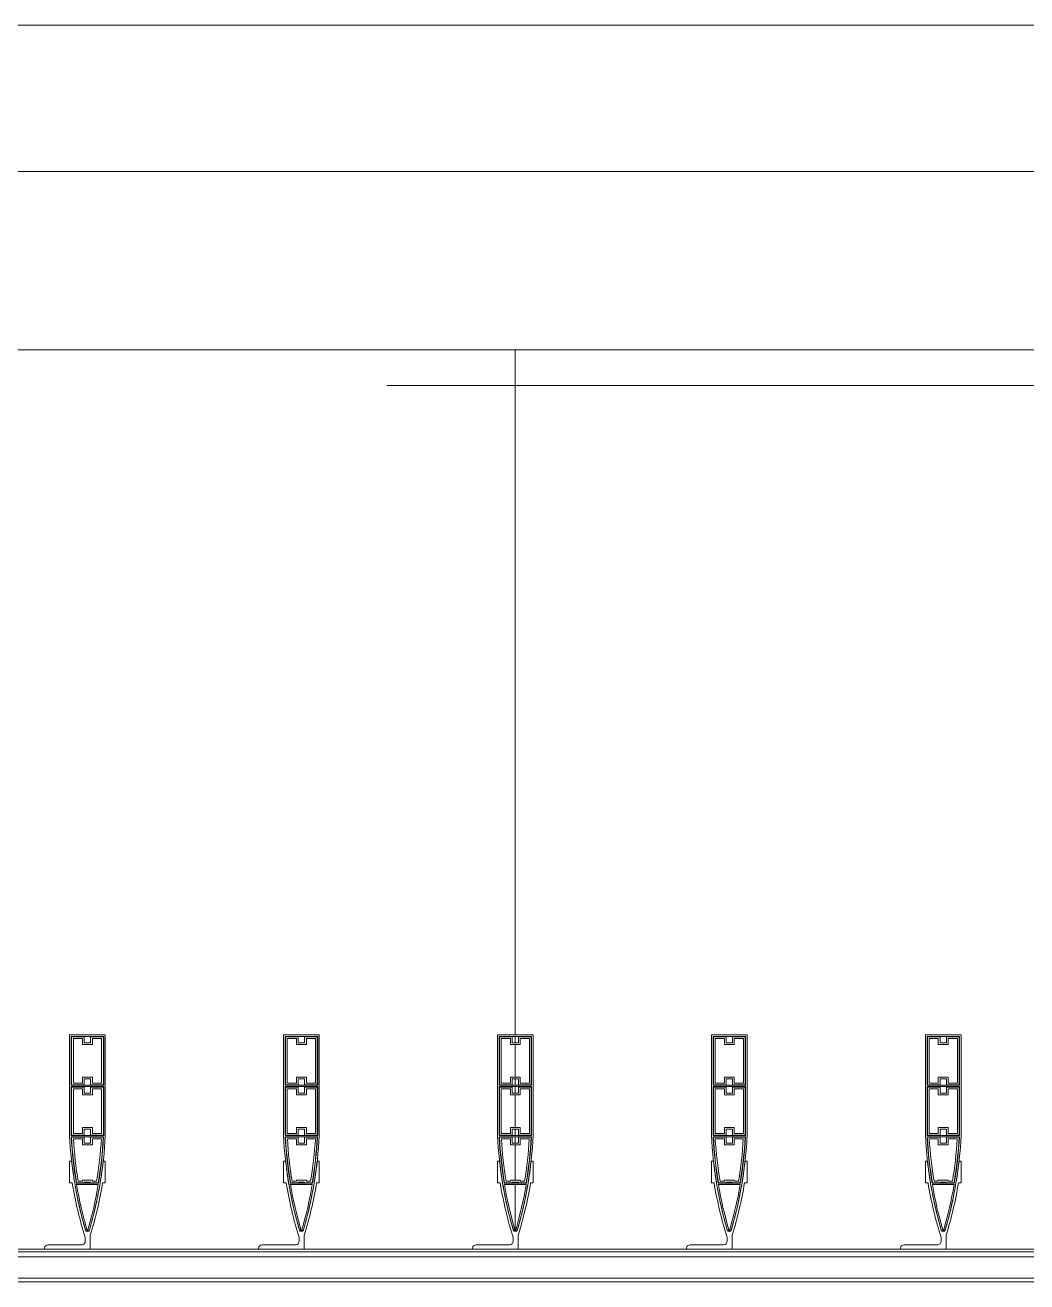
# Model space of a CAD drawing. Header units: millimetres. Extents: x 48966 to 155647, y -43515 to 26217.
# Drawn here: x 78544 to 79949, y 24161 to 25922 of the extents above; entities that cross this region are included whole.
import ezdxf

# ---------------------------------------------------------------- set-up
doc = ezdxf.new("R2010")
doc.units = ezdxf.units.MM
doc.linetypes.add('Осевые', pattern=[6350, 1270, -952.5, 3175, -952.5])
for name, color, linetype, lineweight in [('Обобщенные модели', 7, 'Continuous', 9), ('Обобщенные модели-1', 7, 'Continuous', 18), ('Оси-2', 7, 'Осевые', 9), ('Перекрытия', 7, 'Continuous', 9), ('Стены', 7, 'Continuous', 9)]:
    doc.layers.add(name, color=color, linetype=linetype, lineweight=lineweight)

# ---------------------------------------------------------------- blocks, each defined once
blk = doc.blocks.new('Обвязочная балка 1 - Обвязочная балка 1-1451838-План 5-го этажа на отм_ _12_600')
at = {"layer": 'Обобщенные модели'}
for p, q in [((116781.7, 24196.1), (60831.6, 24196.1)), ((60831.6, 24166.3), (116781.7, 24166.3))]:
    blk.add_line(p, q, dxfattribs=at)
at = {"layer": 'Обобщенные модели-1'}
for p, q in [((116781.7, 24207.1), (60831.6, 24207.1)), ((60831.6, 24203.1), (116781.7, 24203.1)), ((116781.7, 24161.1), (60831.6, 24161.1))]:
    blk.add_line(p, q, dxfattribs=at)
blk = doc.blocks.new('Профиль ламели48 - Профиль ламели-1464729-План 5-го этажа на отм_ _12_600')
at = {"layer": 'Обобщенные модели-1'}
for p, q in [((76306.9, 24507.1), (76306.9, 24366.2)), ((76356.9, 24507.1), (76306.9, 24507.1)), ((76309.1, 24436.5), (76309.1, 24504.9)), ((76309.1, 24504.9), (76354.7, 24504.9)), ((76327.4, 24504.4), (76309.6, 24504.4)), ((76309.6, 24504.4), (76309.6, 24437)), ((76312.1, 24439.5), (76312.1, 24501.9)), ((76312.1, 24501.9), (76324.9, 24501.9)), ((76324.9, 24501.9), (76324.9, 24493.5)), ((76327.4, 24496), (76327.4, 24504.4)), ((76354.2, 24504.4), (76336.3, 24504.4)), ((76336.3, 24504.4), (76336.3, 24496)), ((76338.8, 24493.5), (76338.8, 24501.9)), ((76338.8, 24501.9), (76351.7, 24501.9)), ((76351.7, 24501.9), (76351.7, 24439.5)), ((76354.2, 24437), (76354.2, 24504.4)), ((76354.7, 24504.9), (76354.7, 24436.5)), ((76356.9, 24366.2), (76356.9, 24507.1)), ((76324.9, 24493.5), (76338.8, 24493.5)), ((76336.3, 24496), (76327.4, 24496)), ((76338.8, 24447.9), (76324.9, 24447.9)), ((76324.9, 24447.9), (76324.9, 24439.5)), ((76327.4, 24437), (76327.4, 24445.4)), ((76327.4, 24445.4), (76336.3, 24445.4)), ((76336.3, 24445.4), (76336.3, 24437)), ((76338.8, 24439.5), (76338.8, 24447.9)), ((76354.7, 24436.5), (76309.1, 24436.5)), ((76309.1, 24434.6), (76354.7, 24434.6)), ((76309.1, 24366.2), (76309.1, 24434.6)), ((76309.6, 24437), (76327.4, 24437)), ((76327.4, 24434.1), (76309.6, 24434.1)), ((76309.6, 24434.1), (76309.6, 24366.7)), ((76324.9, 24439.5), (76312.1, 24439.5)), ((76312.1, 24369.2), (76312.1, 24431.6)), ((76312.1, 24431.6), (76324.9, 24431.6)), ((76324.9, 24431.6), (76324.9, 24423.2)), ((76327.4, 24425.7), (76327.4, 24434.1)), ((76336.3, 24437), (76354.2, 24437)), ((76354.2, 24434.1), (76336.3, 24434.1)), ((76336.3, 24434.1), (76336.3, 24425.7)), ((76351.7, 24439.5), (76338.8, 24439.5)), ((76338.8, 24423.2), (76338.8, 24431.6)), ((76338.8, 24431.6), (76351.7, 24431.6)), ((76351.7, 24431.6), (76351.7, 24369.2)), ((76354.2, 24366.7), (76354.2, 24434.1)), ((76354.7, 24434.6), (76354.7, 24366.2)), ((76324.9, 24423.2), (76338.8, 24423.2)), ((76336.3, 24425.7), (76327.4, 24425.7)), ((76338.8, 24377.6), (76324.9, 24377.6)), ((76324.9, 24377.6), (76324.9, 24369.2)), ((76327.4, 24366.7), (76327.4, 24375.1)), ((76327.4, 24375.1), (76336.3, 24375.1)), ((76336.3, 24375.1), (76336.3, 24366.7)), ((76338.8, 24369.2), (76338.8, 24377.6)), ((76354.7, 24366.2), (76309.1, 24366.2)), ((76309.1, 24364.3), (76354.6, 24364.3)), ((76309.6, 24366.7), (76327.4, 24366.7)), ((76327.4, 24363.8), (76309.6, 24363.8)), ((76324.9, 24369.2), (76312.1, 24369.2)), ((76312.2, 24361.3), (76324.9, 24361.3)), ((76324.9, 24361.3), (76324.9, 24352.9)), ((76327.4, 24355.4), (76327.4, 24363.8)), ((76336.3, 24366.7), (76354.2, 24366.7)), ((76354.2, 24363.8), (76336.3, 24363.8)), ((76336.3, 24363.8), (76336.3, 24355.4)), ((76351.7, 24369.2), (76338.8, 24369.2)), ((76338.8, 24352.9), (76338.8, 24361.3)), ((76338.8, 24361.3), (76351.5, 24361.3)), ((76324.9, 24352.9), (76338.8, 24352.9)), ((76336.3, 24355.4), (76327.4, 24355.4)), ((76309.8, 24330.1), (76306.9, 24330.1)), ((76306.9, 24330.1), (76306.9, 24299.7)), ((76356.8, 24330.1), (76353.9, 24330.1)), ((76356.8, 24299.7), (76356.8, 24330.1)), ((76338.8, 24303.5), (76324.9, 24303.5)), ((76324.9, 24303.5), (76324.9, 24302.2)), ((76338.8, 24302.2), (76338.8, 24303.5)), ((76306.9, 24299.7), (76310.5, 24299.7)), ((76347.4, 24299.2), (76316.3, 24299.2)), ((76316.6, 24297.3), (76347.1, 24297.3)), ((76316.8, 24299.7), (76327.4, 24299.7)), ((76324.9, 24302.2), (76318.9, 24302.2)), ((76327.4, 24299.7), (76327.4, 24301)), ((76327.4, 24301), (76336.3, 24301)), ((76336.3, 24301), (76336.3, 24299.7)), ((76336.3, 24299.7), (76346.9, 24299.7)), ((76344.8, 24302.2), (76338.8, 24302.2)), ((76353.2, 24299.7), (76356.8, 24299.7)), ((76328.9, 24223), (76328.9, 24218.1)), ((76335.9, 24207.1), (76335.9, 24226.3)), ((76271.9, 24208.1), (76271.9, 24207.1)), ((76271.9, 24207.1), (76335.9, 24207.1)), ((76323.9, 24213.1), (76276.9, 24213.1))]:
    blk.add_line(p, q, dxfattribs=at)
for centre, radius, start, end in [((76880.6, 24394.6), 574.5, 182.8338, 196.2258), ((76880.7, 24394.3), 572.3, 183.0109, 189.5715), ((76880.4, 24395.9), 571.8, 183.2193, 189.6867), ((76880.5, 24395.6), 569.3, 183.4571, 189.4457), ((75783.1, 24394.6), 574.5, 343.7742, 357.1662), ((75783.2, 24395.6), 569.3, 350.5543, 356.5429), ((75783.3, 24395.9), 571.8, 350.3133, 356.7807), ((75783, 24394.3), 572.3, 350.4285, 356.9891), ((76880.6, 24394.6), 574.5, 186.4465, 196.2576), ((75783.1, 24394.6), 574.5, 343.7424, 353.5535), ((76877.1, 24394.6), 574.5, 189.5084, 197.3712), ((76849, 24386.8), 539.8, 189.5428, 196.4344), ((75814.7, 24386.8), 539.8, 343.5656, 350.4572), ((75786.6, 24394.6), 574.5, 342.9661, 350.4916), ((76331.9, 24235.1), 3, 200, 340), ((76331.9, 24234.5), 2.84, 196.2576, 343.7424), ((76331.9, 24234.2), 0.645, 196.4344, 343.5656), ((76323.9, 24218.1), 5, 270, 0), ((76276.9, 24208.1), 5, 90, 180)]:
    blk.add_arc(centre, radius, start, end, dxfattribs=at)
blk = doc.blocks.new('Профиль ламели49 - Профиль ламели-1464994-План 5-го этажа на отм_ _12_600')
at = {"layer": 'Обобщенные модели-1'}
for p, q in [((76606.9, 24507.1), (76606.9, 24366.2)), ((76656.9, 24507.1), (76606.9, 24507.1)), ((76609.1, 24436.5), (76609.1, 24504.9)), ((76609.1, 24504.9), (76654.7, 24504.9)), ((76627.4, 24504.4), (76609.6, 24504.4)), ((76609.6, 24504.4), (76609.6, 24437)), ((76612.1, 24439.5), (76612.1, 24501.9)), ((76612.1, 24501.9), (76624.9, 24501.9)), ((76624.9, 24501.9), (76624.9, 24493.5)), ((76627.4, 24496), (76627.4, 24504.4)), ((76654.2, 24504.4), (76636.3, 24504.4)), ((76636.3, 24504.4), (76636.3, 24496)), ((76638.8, 24493.5), (76638.8, 24501.9)), ((76638.8, 24501.9), (76651.7, 24501.9)), ((76651.7, 24501.9), (76651.7, 24439.5)), ((76654.2, 24437), (76654.2, 24504.4)), ((76654.7, 24504.9), (76654.7, 24436.5)), ((76656.9, 24366.2), (76656.9, 24507.1)), ((76624.9, 24493.5), (76638.8, 24493.5)), ((76636.3, 24496), (76627.4, 24496)), ((76638.8, 24447.9), (76624.9, 24447.9)), ((76624.9, 24447.9), (76624.9, 24439.5)), ((76627.4, 24437), (76627.4, 24445.4)), ((76627.4, 24445.4), (76636.3, 24445.4)), ((76636.3, 24445.4), (76636.3, 24437)), ((76638.8, 24439.5), (76638.8, 24447.9)), ((76654.7, 24436.5), (76609.1, 24436.5)), ((76609.1, 24434.6), (76654.7, 24434.6)), ((76609.1, 24366.2), (76609.1, 24434.6)), ((76609.6, 24437), (76627.4, 24437)), ((76627.4, 24434.1), (76609.6, 24434.1)), ((76609.6, 24434.1), (76609.6, 24366.7)), ((76624.9, 24439.5), (76612.1, 24439.5)), ((76612.1, 24369.2), (76612.1, 24431.6)), ((76612.1, 24431.6), (76624.9, 24431.6)), ((76624.9, 24431.6), (76624.9, 24423.2)), ((76627.4, 24425.7), (76627.4, 24434.1)), ((76636.3, 24437), (76654.2, 24437)), ((76654.2, 24434.1), (76636.3, 24434.1)), ((76636.3, 24434.1), (76636.3, 24425.7)), ((76651.7, 24439.5), (76638.8, 24439.5)), ((76638.8, 24423.2), (76638.8, 24431.6)), ((76638.8, 24431.6), (76651.7, 24431.6)), ((76651.7, 24431.6), (76651.7, 24369.2)), ((76654.2, 24366.7), (76654.2, 24434.1)), ((76654.7, 24434.6), (76654.7, 24366.2)), ((76624.9, 24423.2), (76638.8, 24423.2)), ((76636.3, 24425.7), (76627.4, 24425.7)), ((76638.8, 24377.6), (76624.9, 24377.6)), ((76624.9, 24377.6), (76624.9, 24369.2)), ((76627.4, 24366.7), (76627.4, 24375.1)), ((76627.4, 24375.1), (76636.3, 24375.1)), ((76636.3, 24375.1), (76636.3, 24366.7)), ((76638.8, 24369.2), (76638.8, 24377.6)), ((76654.7, 24366.2), (76609.1, 24366.2)), ((76609.1, 24364.3), (76654.6, 24364.3)), ((76609.6, 24366.7), (76627.4, 24366.7)), ((76627.4, 24363.8), (76609.6, 24363.8)), ((76624.9, 24369.2), (76612.1, 24369.2)), ((76612.2, 24361.3), (76624.9, 24361.3)), ((76624.9, 24361.3), (76624.9, 24352.9)), ((76627.4, 24355.4), (76627.4, 24363.8)), ((76636.3, 24366.7), (76654.2, 24366.7)), ((76654.2, 24363.8), (76636.3, 24363.8)), ((76636.3, 24363.8), (76636.3, 24355.4)), ((76651.7, 24369.2), (76638.8, 24369.2)), ((76638.8, 24352.9), (76638.8, 24361.3)), ((76638.8, 24361.3), (76651.5, 24361.3)), ((76624.9, 24352.9), (76638.8, 24352.9)), ((76636.3, 24355.4), (76627.4, 24355.4)), ((76609.8, 24330.1), (76606.9, 24330.1)), ((76606.9, 24330.1), (76606.9, 24299.7)), ((76656.8, 24330.1), (76653.9, 24330.1)), ((76656.8, 24299.7), (76656.8, 24330.1)), ((76638.8, 24303.5), (76624.9, 24303.5)), ((76624.9, 24303.5), (76624.9, 24302.2)), ((76638.8, 24302.2), (76638.8, 24303.5)), ((76606.9, 24299.7), (76610.5, 24299.7)), ((76647.4, 24299.2), (76616.3, 24299.2)), ((76616.6, 24297.3), (76647.1, 24297.3)), ((76616.8, 24299.7), (76627.4, 24299.7)), ((76624.9, 24302.2), (76618.9, 24302.2)), ((76627.4, 24299.7), (76627.4, 24301)), ((76627.4, 24301), (76636.3, 24301)), ((76636.3, 24301), (76636.3, 24299.7)), ((76636.3, 24299.7), (76646.9, 24299.7)), ((76644.8, 24302.2), (76638.8, 24302.2)), ((76653.2, 24299.7), (76656.8, 24299.7)), ((76628.9, 24223), (76628.9, 24218.1)), ((76635.9, 24207.1), (76635.9, 24226.3)), ((76571.9, 24208.1), (76571.9, 24207.1)), ((76571.9, 24207.1), (76635.9, 24207.1)), ((76623.9, 24213.1), (76576.9, 24213.1))]:
    blk.add_line(p, q, dxfattribs=at)
for centre, radius, start, end in [((77180.6, 24394.6), 574.5, 182.8338, 196.2258), ((77180.7, 24394.3), 572.3, 183.0109, 189.5715), ((77180.4, 24395.9), 571.8, 183.2193, 189.6867), ((77180.5, 24395.6), 569.3, 183.4571, 189.4457), ((76083.1, 24394.6), 574.5, 343.7742, 357.1662), ((76083.2, 24395.6), 569.3, 350.5543, 356.5429), ((76083.3, 24395.9), 571.8, 350.3133, 356.7807), ((76083, 24394.3), 572.3, 350.4285, 356.9891), ((77180.6, 24394.6), 574.5, 186.4465, 196.2576), ((76083.1, 24394.6), 574.5, 343.7424, 353.5535), ((77177.1, 24394.6), 574.5, 189.5084, 197.3712), ((77149, 24386.8), 539.8, 189.5428, 196.4344), ((76114.7, 24386.8), 539.8, 343.5656, 350.4572), ((76086.6, 24394.6), 574.5, 342.9661, 350.4916), ((76631.9, 24235.1), 3, 200, 340), ((76631.9, 24234.5), 2.84, 196.2576, 343.7424), ((76631.9, 24234.2), 0.645, 196.4344, 343.5656), ((76623.9, 24218.1), 5, 270, 0), ((76576.9, 24208.1), 5, 90, 180)]:
    blk.add_arc(centre, radius, start, end, dxfattribs=at)
blk = doc.blocks.new('Профиль ламели50 - Профиль ламели-1465259-План 5-го этажа на отм_ _12_600')
at = {"layer": 'Обобщенные модели-1'}
for p, q in [((76906.9, 24507.1), (76906.9, 24366.2)), ((76956.9, 24507.1), (76906.9, 24507.1)), ((76909.1, 24436.5), (76909.1, 24504.9)), ((76909.1, 24504.9), (76954.7, 24504.9)), ((76927.4, 24504.4), (76909.6, 24504.4)), ((76909.6, 24504.4), (76909.6, 24437)), ((76912.1, 24439.5), (76912.1, 24501.9)), ((76912.1, 24501.9), (76924.9, 24501.9)), ((76924.9, 24501.9), (76924.9, 24493.5)), ((76927.4, 24496), (76927.4, 24504.4)), ((76954.2, 24504.4), (76936.3, 24504.4)), ((76936.3, 24504.4), (76936.3, 24496)), ((76938.8, 24493.5), (76938.8, 24501.9)), ((76938.8, 24501.9), (76951.7, 24501.9)), ((76951.7, 24501.9), (76951.7, 24439.5)), ((76954.2, 24437), (76954.2, 24504.4)), ((76954.7, 24504.9), (76954.7, 24436.5)), ((76956.9, 24366.2), (76956.9, 24507.1)), ((76924.9, 24493.5), (76938.8, 24493.5)), ((76936.3, 24496), (76927.4, 24496)), ((76938.8, 24447.9), (76924.9, 24447.9)), ((76924.9, 24447.9), (76924.9, 24439.5)), ((76927.4, 24437), (76927.4, 24445.4)), ((76927.4, 24445.4), (76936.3, 24445.4)), ((76936.3, 24445.4), (76936.3, 24437)), ((76938.8, 24439.5), (76938.8, 24447.9)), ((76954.7, 24436.5), (76909.1, 24436.5)), ((76909.1, 24434.6), (76954.7, 24434.6)), ((76909.1, 24366.2), (76909.1, 24434.6)), ((76909.6, 24437), (76927.4, 24437)), ((76927.4, 24434.1), (76909.6, 24434.1)), ((76909.6, 24434.1), (76909.6, 24366.7)), ((76924.9, 24439.5), (76912.1, 24439.5)), ((76912.1, 24369.2), (76912.1, 24431.6)), ((76912.1, 24431.6), (76924.9, 24431.6)), ((76924.9, 24431.6), (76924.9, 24423.2)), ((76927.4, 24425.7), (76927.4, 24434.1)), ((76936.3, 24437), (76954.2, 24437)), ((76954.2, 24434.1), (76936.3, 24434.1)), ((76936.3, 24434.1), (76936.3, 24425.7)), ((76951.7, 24439.5), (76938.8, 24439.5)), ((76938.8, 24423.2), (76938.8, 24431.6)), ((76938.8, 24431.6), (76951.7, 24431.6)), ((76951.7, 24431.6), (76951.7, 24369.2)), ((76954.2, 24366.7), (76954.2, 24434.1)), ((76954.7, 24434.6), (76954.7, 24366.2)), ((76924.9, 24423.2), (76938.8, 24423.2)), ((76936.3, 24425.7), (76927.4, 24425.7)), ((76938.8, 24377.6), (76924.9, 24377.6)), ((76924.9, 24377.6), (76924.9, 24369.2)), ((76927.4, 24366.7), (76927.4, 24375.1)), ((76927.4, 24375.1), (76936.3, 24375.1)), ((76936.3, 24375.1), (76936.3, 24366.7)), ((76938.8, 24369.2), (76938.8, 24377.6)), ((76954.7, 24366.2), (76909.1, 24366.2)), ((76909.1, 24364.3), (76954.6, 24364.3)), ((76909.6, 24366.7), (76927.4, 24366.7)), ((76927.4, 24363.8), (76909.6, 24363.8)), ((76924.9, 24369.2), (76912.1, 24369.2)), ((76912.2, 24361.3), (76924.9, 24361.3)), ((76924.9, 24361.3), (76924.9, 24352.9)), ((76927.4, 24355.4), (76927.4, 24363.8)), ((76936.3, 24366.7), (76954.2, 24366.7)), ((76954.2, 24363.8), (76936.3, 24363.8)), ((76936.3, 24363.8), (76936.3, 24355.4)), ((76951.7, 24369.2), (76938.8, 24369.2)), ((76938.8, 24352.9), (76938.8, 24361.3)), ((76938.8, 24361.3), (76951.5, 24361.3)), ((76924.9, 24352.9), (76938.8, 24352.9)), ((76936.3, 24355.4), (76927.4, 24355.4)), ((76909.8, 24330.1), (76906.9, 24330.1)), ((76906.9, 24330.1), (76906.9, 24299.7)), ((76956.8, 24330.1), (76953.9, 24330.1)), ((76956.8, 24299.7), (76956.8, 24330.1)), ((76938.8, 24303.5), (76924.9, 24303.5)), ((76924.9, 24303.5), (76924.9, 24302.2)), ((76938.8, 24302.2), (76938.8, 24303.5)), ((76906.9, 24299.7), (76910.5, 24299.7)), ((76947.4, 24299.2), (76916.3, 24299.2)), ((76916.6, 24297.3), (76947.1, 24297.3)), ((76916.8, 24299.7), (76927.4, 24299.7)), ((76924.9, 24302.2), (76918.9, 24302.2)), ((76927.4, 24299.7), (76927.4, 24301)), ((76927.4, 24301), (76936.3, 24301)), ((76936.3, 24301), (76936.3, 24299.7)), ((76936.3, 24299.7), (76946.9, 24299.7)), ((76944.8, 24302.2), (76938.8, 24302.2)), ((76953.2, 24299.7), (76956.8, 24299.7)), ((76928.9, 24223), (76928.9, 24218.1)), ((76935.9, 24207.1), (76935.9, 24226.3)), ((76871.9, 24208.1), (76871.9, 24207.1)), ((76871.9, 24207.1), (76935.9, 24207.1)), ((76923.9, 24213.1), (76876.9, 24213.1))]:
    blk.add_line(p, q, dxfattribs=at)
for centre, radius, start, end in [((77480.6, 24394.6), 574.5, 182.8338, 196.2258), ((77480.7, 24394.3), 572.3, 183.0109, 189.5715), ((77480.4, 24395.9), 571.8, 183.2193, 189.6867), ((77480.5, 24395.6), 569.3, 183.4571, 189.4457), ((76383.1, 24394.6), 574.5, 343.7742, 357.1662), ((76383.2, 24395.6), 569.3, 350.5543, 356.5429), ((76383.3, 24395.9), 571.8, 350.3133, 356.7807), ((76383, 24394.3), 572.3, 350.4285, 356.9891), ((77480.6, 24394.6), 574.5, 186.4465, 196.2576), ((76383.1, 24394.6), 574.5, 343.7424, 353.5535), ((77477.1, 24394.6), 574.5, 189.5084, 197.3712), ((77449, 24386.8), 539.8, 189.5428, 196.4344), ((76414.7, 24386.8), 539.8, 343.5656, 350.4572), ((76386.6, 24394.6), 574.5, 342.9661, 350.4916), ((76931.9, 24235.1), 3, 200, 340), ((76931.9, 24234.5), 2.84, 196.2576, 343.7424), ((76931.9, 24234.2), 0.645, 196.4344, 343.5656), ((76923.9, 24218.1), 5, 270, 0), ((76876.9, 24208.1), 5, 90, 180)]:
    blk.add_arc(centre, radius, start, end, dxfattribs=at)
blk = doc.blocks.new('Профиль ламели51 - Профиль ламели-1465524-План 5-го этажа на отм_ _12_600')
at = {"layer": 'Обобщенные модели-1'}
for p, q in [((77206.9, 24507.1), (77206.9, 24366.2)), ((77256.9, 24507.1), (77206.9, 24507.1)), ((77209.1, 24436.5), (77209.1, 24504.9)), ((77209.1, 24504.9), (77254.7, 24504.9)), ((77227.4, 24504.4), (77209.6, 24504.4)), ((77209.6, 24504.4), (77209.6, 24437)), ((77212.1, 24439.5), (77212.1, 24501.9)), ((77212.1, 24501.9), (77224.9, 24501.9)), ((77224.9, 24501.9), (77224.9, 24493.5)), ((77227.4, 24496), (77227.4, 24504.4)), ((77254.2, 24504.4), (77236.3, 24504.4)), ((77236.3, 24504.4), (77236.3, 24496)), ((77238.8, 24493.5), (77238.8, 24501.9)), ((77238.8, 24501.9), (77251.7, 24501.9)), ((77251.7, 24501.9), (77251.7, 24439.5)), ((77254.2, 24437), (77254.2, 24504.4)), ((77254.7, 24504.9), (77254.7, 24436.5)), ((77256.9, 24366.2), (77256.9, 24507.1)), ((77224.9, 24493.5), (77238.8, 24493.5)), ((77236.3, 24496), (77227.4, 24496)), ((77238.8, 24447.9), (77224.9, 24447.9)), ((77224.9, 24447.9), (77224.9, 24439.5)), ((77227.4, 24437), (77227.4, 24445.4)), ((77227.4, 24445.4), (77236.3, 24445.4)), ((77236.3, 24445.4), (77236.3, 24437)), ((77238.8, 24439.5), (77238.8, 24447.9)), ((77254.7, 24436.5), (77209.1, 24436.5)), ((77209.1, 24434.6), (77254.7, 24434.6)), ((77209.1, 24366.2), (77209.1, 24434.6)), ((77209.6, 24437), (77227.4, 24437)), ((77227.4, 24434.1), (77209.6, 24434.1)), ((77209.6, 24434.1), (77209.6, 24366.7)), ((77224.9, 24439.5), (77212.1, 24439.5)), ((77212.1, 24369.2), (77212.1, 24431.6)), ((77212.1, 24431.6), (77224.9, 24431.6)), ((77224.9, 24431.6), (77224.9, 24423.2)), ((77227.4, 24425.7), (77227.4, 24434.1)), ((77236.3, 24437), (77254.2, 24437)), ((77254.2, 24434.1), (77236.3, 24434.1)), ((77236.3, 24434.1), (77236.3, 24425.7)), ((77251.7, 24439.5), (77238.8, 24439.5)), ((77238.8, 24423.2), (77238.8, 24431.6)), ((77238.8, 24431.6), (77251.7, 24431.6)), ((77251.7, 24431.6), (77251.7, 24369.2)), ((77254.2, 24366.7), (77254.2, 24434.1)), ((77254.7, 24434.6), (77254.7, 24366.2)), ((77224.9, 24423.2), (77238.8, 24423.2)), ((77236.3, 24425.7), (77227.4, 24425.7)), ((77238.8, 24377.6), (77224.9, 24377.6)), ((77224.9, 24377.6), (77224.9, 24369.2)), ((77227.4, 24366.7), (77227.4, 24375.1)), ((77227.4, 24375.1), (77236.3, 24375.1)), ((77236.3, 24375.1), (77236.3, 24366.7)), ((77238.8, 24369.2), (77238.8, 24377.6)), ((77254.7, 24366.2), (77209.1, 24366.2)), ((77209.1, 24364.3), (77254.6, 24364.3)), ((77209.6, 24366.7), (77227.4, 24366.7)), ((77227.4, 24363.8), (77209.6, 24363.8)), ((77224.9, 24369.2), (77212.1, 24369.2)), ((77212.2, 24361.3), (77224.9, 24361.3)), ((77224.9, 24361.3), (77224.9, 24352.9)), ((77227.4, 24355.4), (77227.4, 24363.8)), ((77236.3, 24366.7), (77254.2, 24366.7)), ((77254.2, 24363.8), (77236.3, 24363.8)), ((77236.3, 24363.8), (77236.3, 24355.4)), ((77251.7, 24369.2), (77238.8, 24369.2)), ((77238.8, 24352.9), (77238.8, 24361.3)), ((77238.8, 24361.3), (77251.5, 24361.3)), ((77224.9, 24352.9), (77238.8, 24352.9)), ((77236.3, 24355.4), (77227.4, 24355.4)), ((77209.8, 24330.1), (77206.9, 24330.1)), ((77206.9, 24330.1), (77206.9, 24299.7)), ((77256.8, 24330.1), (77253.9, 24330.1)), ((77256.8, 24299.7), (77256.8, 24330.1)), ((77238.8, 24303.5), (77224.9, 24303.5)), ((77224.9, 24303.5), (77224.9, 24302.2)), ((77238.8, 24302.2), (77238.8, 24303.5)), ((77206.9, 24299.7), (77210.5, 24299.7)), ((77247.4, 24299.2), (77216.3, 24299.2)), ((77216.6, 24297.3), (77247.1, 24297.3)), ((77216.8, 24299.7), (77227.4, 24299.7)), ((77224.9, 24302.2), (77218.9, 24302.2)), ((77227.4, 24299.7), (77227.4, 24301)), ((77227.4, 24301), (77236.3, 24301)), ((77236.3, 24301), (77236.3, 24299.7)), ((77236.3, 24299.7), (77246.9, 24299.7)), ((77244.8, 24302.2), (77238.8, 24302.2)), ((77253.2, 24299.7), (77256.8, 24299.7)), ((77228.9, 24223), (77228.9, 24218.1)), ((77235.9, 24207.1), (77235.9, 24226.3)), ((77171.9, 24208.1), (77171.9, 24207.1)), ((77171.9, 24207.1), (77235.9, 24207.1)), ((77223.9, 24213.1), (77176.9, 24213.1))]:
    blk.add_line(p, q, dxfattribs=at)
for centre, radius, start, end in [((77780.6, 24394.6), 574.5, 182.8338, 196.2258), ((77780.7, 24394.3), 572.3, 183.0109, 189.5715), ((77780.4, 24395.9), 571.8, 183.2193, 189.6867), ((77780.5, 24395.6), 569.3, 183.4571, 189.4457), ((76683.1, 24394.6), 574.5, 343.7742, 357.1662), ((76683.2, 24395.6), 569.3, 350.5543, 356.5429), ((76683.3, 24395.9), 571.8, 350.3133, 356.7807), ((76683, 24394.3), 572.3, 350.4285, 356.9891), ((77780.6, 24394.6), 574.5, 186.4465, 196.2576), ((76683.1, 24394.6), 574.5, 343.7424, 353.5535), ((77777.1, 24394.6), 574.5, 189.5084, 197.3712), ((77749, 24386.8), 539.8, 189.5428, 196.4344), ((76714.7, 24386.8), 539.8, 343.5656, 350.4572), ((76686.6, 24394.6), 574.5, 342.9661, 350.4916), ((77231.9, 24235.1), 3, 200, 340), ((77231.9, 24234.5), 2.84, 196.2576, 343.7424), ((77231.9, 24234.2), 0.645, 196.4344, 343.5656), ((77223.9, 24218.1), 5, 270, 0), ((77176.9, 24208.1), 5, 90, 180)]:
    blk.add_arc(centre, radius, start, end, dxfattribs=at)
blk = doc.blocks.new('Профиль ламели52 - Профиль ламели-1465789-План 5-го этажа на отм_ _12_600')
at = {"layer": 'Обобщенные модели-1'}
for p, q in [((77506.9, 24507.1), (77506.9, 24366.2)), ((77556.9, 24507.1), (77506.9, 24507.1)), ((77509.1, 24436.5), (77509.1, 24504.9)), ((77509.1, 24504.9), (77554.7, 24504.9)), ((77527.4, 24504.4), (77509.6, 24504.4)), ((77509.6, 24504.4), (77509.6, 24437)), ((77512.1, 24439.5), (77512.1, 24501.9)), ((77512.1, 24501.9), (77524.9, 24501.9)), ((77524.9, 24501.9), (77524.9, 24493.5)), ((77527.4, 24496), (77527.4, 24504.4)), ((77554.2, 24504.4), (77536.3, 24504.4)), ((77536.3, 24504.4), (77536.3, 24496)), ((77538.8, 24493.5), (77538.8, 24501.9)), ((77538.8, 24501.9), (77551.7, 24501.9)), ((77551.7, 24501.9), (77551.7, 24439.5)), ((77554.2, 24437), (77554.2, 24504.4)), ((77554.7, 24504.9), (77554.7, 24436.5)), ((77556.9, 24366.2), (77556.9, 24507.1)), ((77524.9, 24493.5), (77538.8, 24493.5)), ((77536.3, 24496), (77527.4, 24496)), ((77538.8, 24447.9), (77524.9, 24447.9)), ((77524.9, 24447.9), (77524.9, 24439.5)), ((77527.4, 24437), (77527.4, 24445.4)), ((77527.4, 24445.4), (77536.3, 24445.4)), ((77536.3, 24445.4), (77536.3, 24437)), ((77538.8, 24439.5), (77538.8, 24447.9)), ((77554.7, 24436.5), (77509.1, 24436.5)), ((77509.1, 24434.6), (77554.7, 24434.6)), ((77509.1, 24366.2), (77509.1, 24434.6)), ((77509.6, 24437), (77527.4, 24437)), ((77527.4, 24434.1), (77509.6, 24434.1)), ((77509.6, 24434.1), (77509.6, 24366.7)), ((77524.9, 24439.5), (77512.1, 24439.5)), ((77512.1, 24369.2), (77512.1, 24431.6)), ((77512.1, 24431.6), (77524.9, 24431.6)), ((77524.9, 24431.6), (77524.9, 24423.2)), ((77527.4, 24425.7), (77527.4, 24434.1)), ((77536.3, 24437), (77554.2, 24437)), ((77554.2, 24434.1), (77536.3, 24434.1)), ((77536.3, 24434.1), (77536.3, 24425.7)), ((77551.7, 24439.5), (77538.8, 24439.5)), ((77538.8, 24423.2), (77538.8, 24431.6)), ((77538.8, 24431.6), (77551.7, 24431.6)), ((77551.7, 24431.6), (77551.7, 24369.2)), ((77554.2, 24366.7), (77554.2, 24434.1)), ((77554.7, 24434.6), (77554.7, 24366.2)), ((77524.9, 24423.2), (77538.8, 24423.2)), ((77536.3, 24425.7), (77527.4, 24425.7)), ((77538.8, 24377.6), (77524.9, 24377.6)), ((77524.9, 24377.6), (77524.9, 24369.2)), ((77527.4, 24366.7), (77527.4, 24375.1)), ((77527.4, 24375.1), (77536.3, 24375.1)), ((77536.3, 24375.1), (77536.3, 24366.7)), ((77538.8, 24369.2), (77538.8, 24377.6)), ((77554.7, 24366.2), (77509.1, 24366.2)), ((77509.1, 24364.3), (77554.6, 24364.3)), ((77509.6, 24366.7), (77527.4, 24366.7)), ((77527.4, 24363.8), (77509.6, 24363.8)), ((77524.9, 24369.2), (77512.1, 24369.2)), ((77512.2, 24361.3), (77524.9, 24361.3)), ((77524.9, 24361.3), (77524.9, 24352.9)), ((77527.4, 24355.4), (77527.4, 24363.8)), ((77536.3, 24366.7), (77554.2, 24366.7)), ((77554.2, 24363.8), (77536.3, 24363.8)), ((77536.3, 24363.8), (77536.3, 24355.4)), ((77551.7, 24369.2), (77538.8, 24369.2)), ((77538.8, 24352.9), (77538.8, 24361.3)), ((77538.8, 24361.3), (77551.5, 24361.3)), ((77524.9, 24352.9), (77538.8, 24352.9)), ((77536.3, 24355.4), (77527.4, 24355.4)), ((77509.8, 24330.1), (77506.9, 24330.1)), ((77506.9, 24330.1), (77506.9, 24299.7)), ((77556.8, 24330.1), (77553.9, 24330.1)), ((77556.8, 24299.7), (77556.8, 24330.1)), ((77538.8, 24303.5), (77524.9, 24303.5)), ((77524.9, 24303.5), (77524.9, 24302.2)), ((77538.8, 24302.2), (77538.8, 24303.5)), ((77506.9, 24299.7), (77510.5, 24299.7)), ((77547.4, 24299.2), (77516.3, 24299.2)), ((77516.6, 24297.3), (77547.1, 24297.3)), ((77516.8, 24299.7), (77527.4, 24299.7)), ((77524.9, 24302.2), (77518.9, 24302.2)), ((77527.4, 24299.7), (77527.4, 24301)), ((77527.4, 24301), (77536.3, 24301)), ((77536.3, 24301), (77536.3, 24299.7)), ((77536.3, 24299.7), (77546.9, 24299.7)), ((77544.8, 24302.2), (77538.8, 24302.2)), ((77553.2, 24299.7), (77556.8, 24299.7)), ((77528.9, 24223), (77528.9, 24218.1)), ((77535.9, 24207.1), (77535.9, 24226.3)), ((77471.9, 24208.1), (77471.9, 24207.1)), ((77471.9, 24207.1), (77535.9, 24207.1)), ((77523.9, 24213.1), (77476.9, 24213.1))]:
    blk.add_line(p, q, dxfattribs=at)
for centre, radius, start, end in [((78080.6, 24394.6), 574.5, 182.8338, 196.2258), ((78080.7, 24394.3), 572.3, 183.0109, 189.5715), ((78080.4, 24395.9), 571.8, 183.2193, 189.6867), ((78080.5, 24395.6), 569.3, 183.4571, 189.4457), ((76983.1, 24394.6), 574.5, 343.7742, 357.1662), ((76983.2, 24395.6), 569.3, 350.5543, 356.5429), ((76983.3, 24395.9), 571.8, 350.3133, 356.7807), ((76983, 24394.3), 572.3, 350.4285, 356.9891), ((78080.6, 24394.6), 574.5, 186.4465, 196.2576), ((76983.1, 24394.6), 574.5, 343.7424, 353.5535), ((78077.1, 24394.6), 574.5, 189.5084, 197.3712), ((78049, 24386.8), 539.8, 189.5428, 196.4344), ((77014.7, 24386.8), 539.8, 343.5656, 350.4572), ((76986.6, 24394.6), 574.5, 342.9661, 350.4916), ((77531.9, 24235.1), 3, 200, 340), ((77531.9, 24234.5), 2.84, 196.2576, 343.7424), ((77531.9, 24234.2), 0.645, 196.4344, 343.5656), ((77523.9, 24218.1), 5, 270, 0), ((77476.9, 24208.1), 5, 90, 180)]:
    blk.add_arc(centre, radius, start, end, dxfattribs=at)

msp = doc.modelspace()

# ---------------------------------------------------------------- linework, layer by layer
at = {"layer": 'Оси-2'}
msp.add_line((150171.6, 25417.1), (50565.6, 25417.1), dxfattribs=at)
at = {"layer": 'Перекрытия'}
for p, q in [((116431.3, 25717.1), (62010.2, 25717.1)), ((79231.6, 25467.1), (65481.6, 25467.1)), ((92221.6, 25467.1), (79231.6, 25467.1)), ((79231.6, 25467.1), (79231.6, 24507.1)), ((79231.6, 24507.1), (79231.6, 25467.1)), ((79231.6, 24504.9), (79231.6, 24496)), ((79231.6, 24496), (79231.6, 24504.9)), ((79231.6, 24493.5), (79231.6, 24447.9)), ((79231.6, 24447.9), (79231.6, 24493.5)), ((79231.6, 24445.4), (79231.6, 24436.5)), ((79231.6, 24436.5), (79231.6, 24445.4)), ((79231.6, 24434.6), (79231.6, 24425.7)), ((79231.6, 24425.7), (79231.6, 24434.6)), ((79231.6, 24423.2), (79231.6, 24377.6)), ((79231.6, 24377.6), (79231.6, 24423.2)), ((79231.6, 24375.1), (79231.6, 24366.2)), ((79231.6, 24366.2), (79231.6, 24375.1)), ((79231.6, 24364.3), (79231.6, 24355.4)), ((79231.6, 24355.4), (79231.6, 24364.3)), ((79231.6, 24352.9), (79231.6, 24303.5)), ((79231.6, 24303.5), (79231.6, 24352.9)), ((79231.6, 24297.3), (79231.6, 24231.9)), ((79231.6, 24231.9), (79231.6, 24297.3))]:
    msp.add_line(p, q, dxfattribs=at)
at = {"layer": 'Стены'}
for p, q in [((62013.6, 25922.1), (117136.3, 25922.1)), ((61731.6, 25717.1), (117135.4, 25717.1)), ((117135.3, 25717.1), (62013.6, 25717.1)), ((117189.7, 25467.1), (61731.6, 25467.1))]:
    msp.add_line(p, q, dxfattribs=at)

# ---------------------------------------------------------------- block references
at = {"layer": 'Обобщенные модели'}
for name, p in [('Профиль ламели48 - Профиль ламели-1464729-План 5-го этажа на отм_ _12_600', (2300, 0)), ('Профиль ламели49 - Профиль ламели-1464994-План 5-го этажа на отм_ _12_600', (2300, 0)), ('Профиль ламели50 - Профиль ламели-1465259-План 5-го этажа на отм_ _12_600', (2300, 0)), ('Профиль ламели51 - Профиль ламели-1465524-План 5-го этажа на отм_ _12_600', (2300, 0)), ('Профиль ламели52 - Профиль ламели-1465789-План 5-го этажа на отм_ _12_600', (2300, 0)), ('Обвязочная балка 1 - Обвязочная балка 1-1451838-План 5-го этажа на отм_ _12_600', (0, 0))]:
    msp.add_blockref(name, p, dxfattribs=at)

doc.saveas('drawing.dxf')
